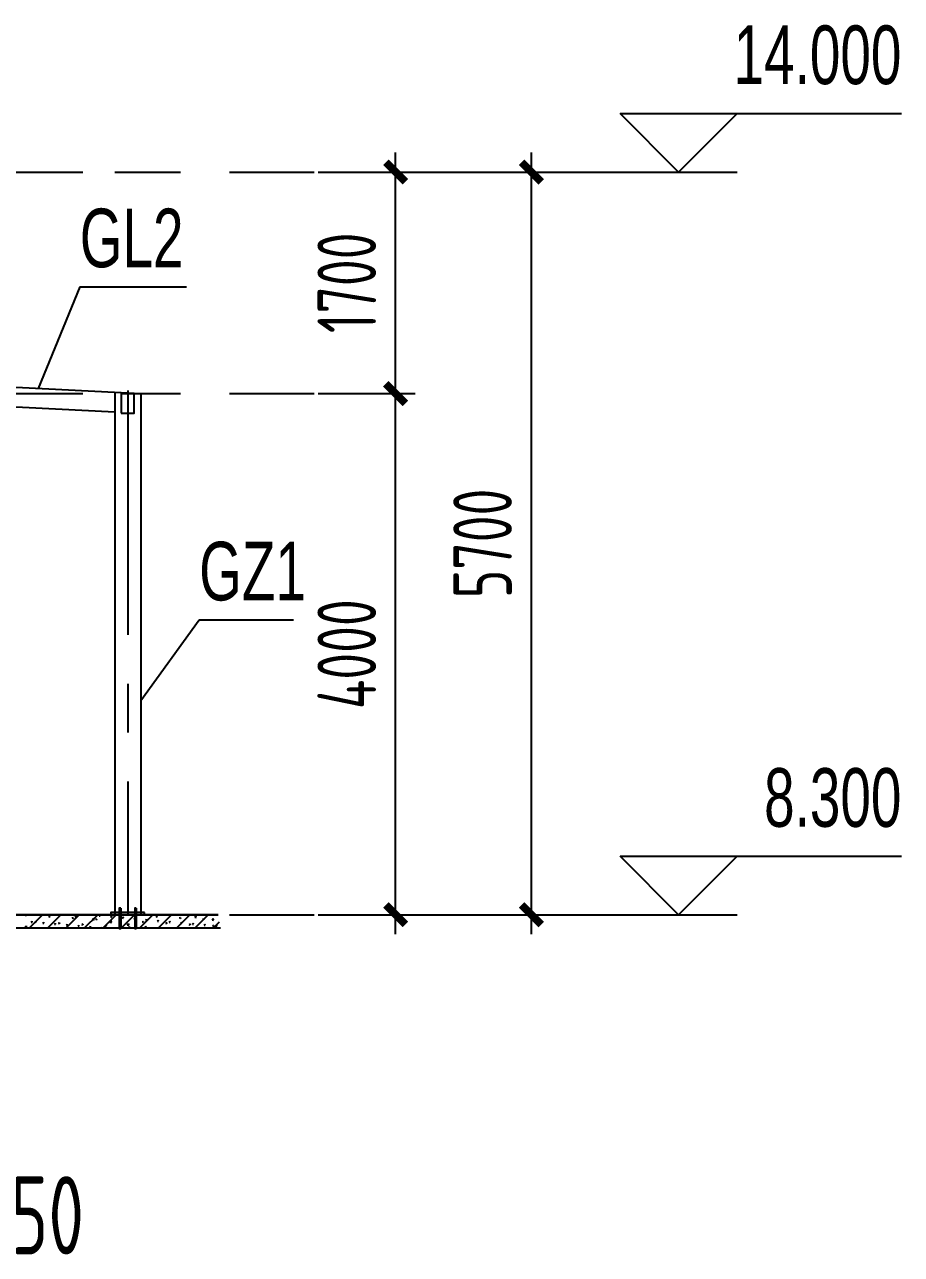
# Model space of a CAD drawing. Extents: x -803796 to -501762, y -1479216 to -846035.
# Drawn here: x -529497 to -522767, y -1294592 to -1285153 of the extents above; entities that cross this region are included whole.
import ezdxf
from ezdxf.enums import TextEntityAlignment as Align

# ---------------------------------------------------------------- set-up
doc = ezdxf.new("R2010")
doc.units = 0
doc.header["$LTSCALE"] = 1500
doc.linetypes.add('CENTER', pattern=[2, 1.25, -0.25, 0.25, -0.25])
doc.layers.get('0').update_dxf_attribs({"linetype": 'CONTINUOUS'})
doc.layers.get('Defpoints').update_dxf_attribs({"linetype": 'CONTINUOUS'})
for name, color, linetype in [('AR-INT DECO', 140, 'CONTINUOUS'), ('AXIS', 253, 'CENTER'), ('DIM', 3, 'CONTINUOUS'), ('HATCH', 254, 'CONTINUOUS'), ('NUM', 7, 'CONTINUOUS'), ('TEXT', 7, 'CONTINUOUS'), ('THIN', 7, 'CONTINUOUS')]:
    doc.layers.add(name, color=color, linetype=linetype)
doc.styles.add('TSSD_Dimension', font='Tssdeng.shx', dxfattribs={"width": 0.7, "bigfont": 'hztxt.shx'})
doc.styles.add('TSSD_Label', font='tj03-romans1.shx', dxfattribs={"width": 0.7, "bigfont": 'hztxt.shx'})
doc.styles.add('TSSD_NORM', font='tssdeng.shx', dxfattribs={"width": 0.7, "bigfont": 'hztxt.shx'})
doc.dimstyles.new('TSSD_150_150', dxfattribs={"dimtxt": 450, "dimasz": 150, "dimexe": 150, "dimexo": 375, "dimgap": 150, "dimtad": 1, "dimdec": 0, "dimzin": 0, "dimdsep": 46, "dimtxsty": 'TSSD_Dimension', "dimblk": 'ARCHTICK', "dimblk1": 'ARCHTICK', "dimblk2": 'ARCHTICK', "dimcen": 0, "dimdle": 150, "dimclrt": 7, "dimadec": 0, "dimazin": 0, "dimtfac": 1, "dimtdec": 0, "dimtix": 1, "dimtmove": 2, "dimatfit": 3, "dimfxl": 1, "dimtolj": 1, "dimtzin": 0, "dimarcsym": 0})

# ---------------------------------------------------------------- blocks, each defined once
blk = doc.blocks.new('_ArchTick')
at = {"color": 0, "linetype": 'ByBlock', "const_width": 0.4}
blk.add_lwpolyline([(-0.5, -0.5), (0.5, 0.5)], dxfattribs=at)
blk = doc.blocks.new('*D449')
at = {"layer": 'Defpoints', "color": 0, "transparency": 16777216}
for p in [(-527273.9, -1286285), (-525607.1, -1286285), (-527273.9, -1291985)]:
    blk.add_point(p, dxfattribs=at)
at = {"layer": 'DIM', "color": 0, "lineweight": -2, "transparency": 16777216}
for p, q in [((-525607.1, -1292135), (-525607.1, -1286135)), ((-526898.9, -1286285), (-525457.1, -1286285)), ((-526898.9, -1291985), (-525457.1, -1291985))]:
    blk.add_line(p, q, dxfattribs=at)
at = {"layer": 'DIM', "color": 0, "lineweight": -2, "transparency": 16777216, "xscale": 150, "yscale": 150, "zscale": 150}
for p, rotation in [((-525607.1, -1286285), 90), ((-525607.1, -1291985), 270)]:
    blk.add_blockref('_ArchTick', p, dxfattribs=dict(at, rotation=rotation))
at = {"layer": 'DIM', "color": 7, "transparency": 16777216, "insert": (-525982.1, -1289135), "char_height": 450, "attachment_point": 5, "rotation": 90, "style": 'TSSD_Dimension'}
blk.add_mtext('\\A1;5700', dxfattribs=at)
blk = doc.blocks.new('*D450')
at = {"layer": 'Defpoints', "color": 0, "transparency": 16777216}
for p in [(-527618, -1287985), (-526649.4, -1287985), (-527618, -1291985)]:
    blk.add_point(p, dxfattribs=at)
at = {"layer": 'DIM', "color": 0, "lineweight": -2, "transparency": 16777216}
for p, q in [((-526649.4, -1292135), (-526649.4, -1287835)), ((-527243, -1287985), (-526499.4, -1287985)), ((-527243, -1291985), (-526499.4, -1291985))]:
    blk.add_line(p, q, dxfattribs=at)
at = {"layer": 'DIM', "color": 0, "lineweight": -2, "transparency": 16777216, "xscale": 150, "yscale": 150, "zscale": 150}
for p, rotation in [((-526649.4, -1287985), 90), ((-526649.4, -1291985), 270)]:
    blk.add_blockref('_ArchTick', p, dxfattribs=dict(at, rotation=rotation))
at = {"layer": 'DIM', "color": 7, "transparency": 16777216, "insert": (-527024.4, -1289985), "char_height": 450, "attachment_point": 5, "rotation": 90, "style": 'TSSD_Dimension'}
blk.add_mtext('\\A1;4000', dxfattribs=at)
blk = doc.blocks.new('*D451')
at = {"layer": 'Defpoints', "color": 0, "transparency": 16777216}
for p in [(-527618, -1286285), (-526649.4, -1286285), (-527618, -1287985)]:
    blk.add_point(p, dxfattribs=at)
at = {"layer": 'DIM', "color": 0, "lineweight": -2, "transparency": 16777216}
for p, q in [((-526649.4, -1288135), (-526649.4, -1286135)), ((-527243, -1286285), (-526499.4, -1286285)), ((-527243, -1287985), (-526499.4, -1287985))]:
    blk.add_line(p, q, dxfattribs=at)
at = {"layer": 'DIM', "color": 0, "lineweight": -2, "transparency": 16777216, "xscale": 150, "yscale": 150, "zscale": 150}
for p, rotation in [((-526649.4, -1286285), 90), ((-526649.4, -1287985), 270)]:
    blk.add_blockref('_ArchTick', p, dxfattribs=dict(at, rotation=rotation))
at = {"layer": 'DIM', "color": 7, "transparency": 16777216, "insert": (-527024.4, -1287135), "char_height": 450, "attachment_point": 5, "rotation": 90, "style": 'TSSD_Dimension'}
blk.add_mtext('\\A1;1700', dxfattribs=at)
blk = doc.blocks.new('A$C4FFD1A59')
at = {"layer": 'AR-INT DECO'}
for p, q in [((-513, 1623), (-513, 69)), ((-393, 1623), (-393, 69)), ((687, 1623), (687, 69)), ((807, 1623), (807, 69))]:
    blk.add_line(p, q, dxfattribs=at)
for points in [[(-1153, 1281), (1447, 1281), (1447, 1121), (-1153, 1121)], [(-513, 1623), (-393, 1623), (-393, 69), (-513, 69)], [(687, 1623), (807, 1623), (807, 69), (687, 69)]]:
    blk.add_lwpolyline(points, close=True, dxfattribs=at)

msp = doc.modelspace()

# ---------------------------------------------------------------- linework, layer by layer
msp.add_line((-529073.5, -1287165.9), (-529392.1, -1287945.7))
at = {"layer": 'AR-INT DECO'}
for p, q in [((-528805.8, -1286285), (-528605.8, -1286285)), ((-529934.3, -1287918.6), (-528605.8, -1287985)), ((-529941.8, -1288068.4), (-528805.4, -1288125.2)), ((-528805.3, -1287975), (-528805.8, -1291985)), ((-528605.4, -1287985), (-528605.8, -1291985)), ((-539950, -1291985), (-528010.7, -1291985)), ((-539940.9, -1292085), (-527993, -1292085))]:
    msp.add_line(p, q, dxfattribs=at)
msp.add_lwpolyline([(-528755.8, -1288136.7), (-528655.8, -1288136.7), (-528655.8, -1287986.7), (-528755.8, -1287986.7)], close=True, dxfattribs=at)
at = {"layer": 'AXIS'}
for p, q in [((-539925.2, -1286285), (-527273.9, -1286285)), ((-528705.8, -1287962), (-528705.8, -1291985)), ((-539925.2, -1287985), (-527273.9, -1287985)), ((-528010.7, -1291985), (-539950, -1291985)), ((-539925.2, -1291985), (-527273.9, -1291985))]:
    msp.add_line(p, q, dxfattribs=at)
at = {"layer": 'HATCH'}
for p, q in [((-529490.6, -1291988.9), (-529481.9, -1291985.5)), ((-529490.6, -1291988.9), (-529484.4, -1291993.1)), ((-529484.7, -1291992.9), (-529482.2, -1291985.3)), ((-529460.6, -1292085), (-529360.6, -1291985)), ((-529319.1, -1292085), (-529219.1, -1291985)), ((-529311, -1291998.9), (-529302.2, -1291995.6)), ((-529311, -1291998.9), (-529304.7, -1292003.1)), ((-529305.1, -1292002.9), (-529302.5, -1291995.4)), ((-529177.7, -1292085), (-529077.7, -1291985)), ((-529131.3, -1292008.9), (-529122.6, -1292005.6)), ((-529131.3, -1292008.9), (-529125.1, -1292013.1)), ((-529125.4, -1292012.9), (-529122.9, -1292005.4)), ((-529109, -1292000.9), (-529099.3, -1291990.8)), ((-529109, -1292000.9), (-529097.9, -1292002.6)), ((-529098.2, -1292002.4), (-529099.6, -1291990.6)), ((-529036.3, -1292085), (-528936.3, -1291985)), ((-529014.8, -1291986.1), (-529014, -1291985)), ((-529014.8, -1291986.1), (-529007.4, -1291986.7)), ((-529007.7, -1291986.5), (-529008, -1291985)), ((-528975.6, -1292021.6), (-528965.9, -1292011.5)), ((-528975.6, -1292021.6), (-528964.5, -1292023.3)), ((-528964.8, -1292023.1), (-528966.2, -1292011.2)), ((-528951.7, -1292018.9), (-528942.9, -1292015.6)), ((-528951.7, -1292018.9), (-528945.5, -1292023.1)), ((-528945.8, -1292022.9), (-528943.3, -1292015.4)), ((-528925.2, -1291993.9), (-528919.2, -1291986.7)), ((-528925.2, -1291993.9), (-528917.7, -1291994.6)), ((-528918.1, -1291994.4), (-528919.5, -1291986.5)), ((-528894.9, -1292085), (-528794.9, -1291985)), ((-528842.2, -1292042.3), (-528832.4, -1292032.2)), ((-528835.5, -1292001.8), (-528829.5, -1291994.6)), ((-528835.5, -1292001.8), (-528828.1, -1292002.4)), ((-528831.4, -1292043.8), (-528832.8, -1292031.9)), ((-528828.4, -1292002.2), (-528829.8, -1291994.4)), ((-528772, -1292028.9), (-528763.3, -1292025.6)), ((-528772, -1292028.9), (-528765.8, -1292033.1)), ((-528766.2, -1292032.9), (-528763.6, -1292025.4)), ((-528753.5, -1292085), (-528653.5, -1291985)), ((-528745.9, -1292009.6), (-528739.8, -1292002.4)), ((-528745.9, -1292009.6), (-528738.4, -1292010.3)), ((-528738.7, -1292010.1), (-528740.2, -1292002.2)), ((-528667, -1291988.6), (-528658.3, -1291985.3)), ((-528667, -1291988.6), (-528660.8, -1291992.8)), ((-528661.1, -1291992.6), (-528658.6, -1291985.1)), ((-528656.2, -1292017.4), (-528650.2, -1292010.3)), ((-528656.2, -1292017.4), (-528648.7, -1292018.1)), ((-528649.1, -1292017.9), (-528650.5, -1292010.1)), ((-528612, -1292085), (-528512, -1291985)), ((-528566.6, -1292025.3), (-528560.5, -1292018.1)), ((-528566.6, -1292025.3), (-528559.1, -1292025.9)), ((-528559.4, -1292025.7), (-528560.9, -1292017.9)), ((-528487.4, -1291998.6), (-528478.6, -1291995.3)), ((-528487.4, -1291998.6), (-528481.2, -1292002.8)), ((-528481.5, -1292002.6), (-528479, -1291995.1)), ((-528476.9, -1292033.1), (-528470.9, -1292026)), ((-528469.8, -1292033.6), (-528471.2, -1292025.8)), ((-528470.6, -1292085), (-528370.6, -1291985)), ((-528329.2, -1292085), (-528229.2, -1291985)), ((-528307.7, -1292008.7), (-528299, -1292005.3)), ((-528307.7, -1292008.7), (-528301.5, -1292012.8)), ((-528301.8, -1292012.6), (-528299.3, -1292005.1)), ((-528191.7, -1292003.3), (-528182, -1291993.2)), ((-528191.7, -1292003.3), (-528180.6, -1292005)), ((-528187.8, -1292085), (-528087.8, -1291985)), ((-528181, -1292004.8), (-528182.3, -1291992.9)), ((-528128.1, -1292018.7), (-528119.3, -1292015.3)), ((-528128.1, -1292018.7), (-528121.9, -1292022.9)), ((-528122.2, -1292022.7), (-528119.7, -1292015.1)), ((-528058.3, -1292024), (-528048.6, -1292013.8)), ((-528058.3, -1292024), (-528047.2, -1292025.7)), ((-528047.5, -1292025.5), (-528048.9, -1292013.6)), ((-529492.6, -1292081.3), (-529482.9, -1292071.2)), ((-529492.6, -1292081.3), (-529481.5, -1292083)), ((-529481.9, -1292082.8), (-529483.2, -1292070.9)), ((-529445.8, -1292040.9), (-529439.8, -1292033.7)), ((-529445.8, -1292040.9), (-529438.3, -1292041.5)), ((-529438.7, -1292041.3), (-529440.1, -1292033.5)), ((-529416, -1292039.2), (-529407.2, -1292035.9)), ((-529416, -1292039.2), (-529409.8, -1292043.4)), ((-529410.1, -1292043.2), (-529407.6, -1292035.7)), ((-529356.1, -1292048.7), (-529350.1, -1292041.5)), ((-529356.1, -1292048.7), (-529348.7, -1292049.4)), ((-529349, -1292049.2), (-529350.4, -1292041.3)), ((-529266.5, -1292056.6), (-529260.4, -1292049.4)), ((-529266.5, -1292056.6), (-529259, -1292057.2)), ((-529259.3, -1292057), (-529260.8, -1292049.2)), ((-529236.3, -1292049.2), (-529227.6, -1292045.9)), ((-529236.3, -1292049.2), (-529230.1, -1292053.4)), ((-529230.5, -1292053.2), (-529227.9, -1292045.7)), ((-529176.8, -1292064.4), (-529170.8, -1292057.2)), ((-529176.8, -1292064.4), (-529169.3, -1292065.1)), ((-529169.7, -1292064.9), (-529171.1, -1292057)), ((-529087.2, -1292072.3), (-529081.1, -1292065.1)), ((-529087.2, -1292072.3), (-529079.7, -1292072.9)), ((-529080, -1292072.7), (-529081.5, -1292064.9)), ((-529056.7, -1292059.3), (-529048, -1292055.9)), ((-529056.7, -1292059.3), (-529050.5, -1292063.4)), ((-529050.8, -1292063.2), (-529048.3, -1292055.7)), ((-528997.5, -1292080.1), (-528991.5, -1292072.9)), ((-528997.5, -1292080.1), (-528990, -1292080.8)), ((-528990.4, -1292080.5), (-528991.8, -1292072.7)), ((-528905.4, -1292085), (-528901.8, -1292080.8)), ((-528901.3, -1292085), (-528902.2, -1292080.6)), ((-528877.1, -1292069.3), (-528868.3, -1292065.9)), ((-528877.1, -1292069.3), (-528870.8, -1292073.5)), ((-528871.2, -1292073.3), (-528868.7, -1292065.7)), ((-528842.2, -1292042.3), (-528831.1, -1292044)), ((-528708.8, -1292063), (-528699, -1292052.8)), ((-528708.8, -1292063), (-528697.7, -1292064.7)), ((-528698, -1292064.5), (-528699.4, -1292052.6)), ((-528697.4, -1292079.3), (-528688.7, -1292075.9)), ((-528697.4, -1292079.3), (-528691.2, -1292083.5)), ((-528691.5, -1292083.3), (-528689, -1292075.7)), ((-528592.4, -1292039), (-528583.6, -1292035.6)), ((-528592.4, -1292039), (-528586.2, -1292043.2)), ((-528586.5, -1292043), (-528584, -1292035.4)), ((-528575.4, -1292083.7), (-528565.6, -1292073.5)), ((-528575.4, -1292083.7), (-528566.8, -1292085)), ((-528564.6, -1292085), (-528566, -1292073.3)), ((-528476.9, -1292033.1), (-528469.4, -1292033.8)), ((-528412.8, -1292049), (-528404, -1292045.6)), ((-528412.8, -1292049), (-528406.5, -1292053.2)), ((-528406.9, -1292053), (-528404.3, -1292045.4)), ((-528387.2, -1292041), (-528381.2, -1292033.8)), ((-528387.2, -1292041), (-528379.8, -1292041.6)), ((-528380.1, -1292041.4), (-528381.6, -1292033.6)), ((-528297.6, -1292048.8), (-528291.6, -1292041.6)), ((-528297.6, -1292048.8), (-528290.1, -1292049.5)), ((-528290.4, -1292049.3), (-528291.9, -1292041.4)), ((-528233.1, -1292059), (-528224.4, -1292055.6)), ((-528233.1, -1292059), (-528226.9, -1292063.2)), ((-528227.2, -1292063), (-528224.7, -1292055.4)), ((-528207.9, -1292056.7), (-528201.9, -1292049.5)), ((-528207.9, -1292056.7), (-528200.5, -1292057.3)), ((-528200.8, -1292057.1), (-528202.2, -1292049.3)), ((-528118.3, -1292064.5), (-528112.2, -1292057.3)), ((-528118.3, -1292064.5), (-528110.8, -1292065.2)), ((-528111.1, -1292065), (-528112.6, -1292057.1)), ((-528053.5, -1292069), (-528044.7, -1292065.6)), ((-528053.5, -1292069), (-528047.3, -1292073.2)), ((-528047.6, -1292073), (-528045.1, -1292065.4)), ((-528046.4, -1292085), (-528001, -1292039.7)), ((-528028.6, -1292072.4), (-528022.6, -1292065.2)), ((-528028.6, -1292072.4), (-528021.1, -1292073)), ((-528021.5, -1292072.8), (-528022.9, -1292065))]:
    msp.add_line(p, q, dxfattribs=at)
at = {"layer": 'TEXT'}
for p, q in [((-529073.5, -1287165.9), (-528255, -1287165.9)), ((-528605.8, -1290341.8), (-528157.1, -1289722.7)), ((-528157.1, -1289722.7), (-527434.1, -1289722.7))]:
    msp.add_line(p, q, dxfattribs=at)
at = {"layer": 'THIN'}
for p, q in [((-524477.1, -1286285), (-524927.1, -1285835)), ((-524927.1, -1285835), (-524027.1, -1285835)), ((-524477.1, -1286285), (-524027.1, -1285835)), ((-524027.1, -1285835), (-522767.1, -1285835)), ((-525607.1, -1286285), (-524027.1, -1286285)), ((-524477.1, -1291985), (-524927.1, -1291535)), ((-524927.1, -1291535), (-524027.1, -1291535)), ((-524477.1, -1291985), (-524027.1, -1291535)), ((-524027.1, -1291535), (-522767.1, -1291535)), ((-525607.1, -1291985), (-524027.1, -1291985))]:
    msp.add_line(p, q, dxfattribs=at)

# ---------------------------------------------------------------- block references
at = {"layer": 'AR-INT DECO', "xscale": -0.1, "yscale": 0.1, "zscale": 0.1}
msp.add_blockref('A$C4FFD1A59', (-528691.1, -1292097.1), dxfattribs=at)

# ---------------------------------------------------------------- texts
at = {"layer": 'NUM', "style": 'TSSD_NORM', "width": 0.7}
msp.add_text(' 1：150', height=600, dxfattribs=at).set_placement((-530682.7, -1294771.8, -12.4), align=Align.BOTTOM_LEFT)
at = {"layer": 'TEXT', "style": 'TSSD_Label', "width": 0.7}
for s, p in [('GL2', (-529073.5, -1287015.9)), ('GZ1', (-528157.1, -1289572.7))]:
    msp.add_text(s, height=450, dxfattribs=at).set_placement(p)
at = {"layer": 'THIN', "style": 'TSSD_Label', "width": 0.7}
for s, p in [('14.000', (-522767.1, -1285745)), ('8.300', (-522767.1, -1291445))]:
    msp.add_text(s, height=450, dxfattribs=at).set_placement(p, align=Align.BOTTOM_RIGHT)

# ---------------------------------------------------------------- dimensions: what is measured, and where the dimension line sits
at = {"layer": 'DIM'}
for base, p1, p2, picture, middle in [((-526649.4, -1286285), (-527618, -1287985), (-527618, -1286285), '*D451', (-527024.4, -1287135)), ((-525607.1, -1286285), (-527273.9, -1291985), (-527273.9, -1286285), '*D449', (-525982.1, -1289135)), ((-526649.4, -1287985), (-527618, -1291985), (-527618, -1287985), '*D450', (-527024.4, -1289985))]:
    dim = msp.add_linear_dim(base=base, p1=p1, p2=p2, angle=90, dimstyle='TSSD_150_150', dxfattribs=at)
    dim.commit()
    dim.dimension.update_dxf_attribs({"geometry": picture, "text_midpoint": middle})

doc.saveas('drawing.dxf')
